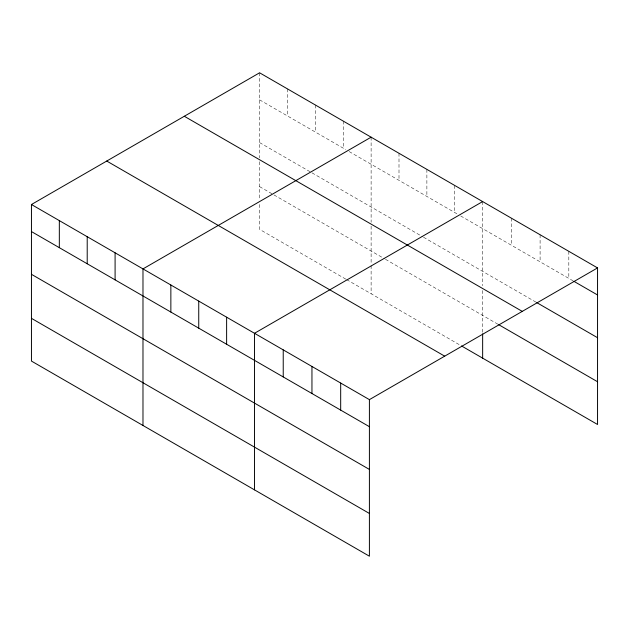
<?xml version="1.0" encoding="UTF-8"?>
<svg xmlns="http://www.w3.org/2000/svg" width="629" height="629" viewBox="0 0 629 629"><rect width="100%" height="100%" fill="white"/><g stroke="black" fill="none" stroke-linecap="round" stroke-linejoin="round"><path stroke-width="0.47" stroke-dasharray="3.15 2.36" d="M259.596 99.854L345.769 149.616M349.15 151.565L457.299 214.002M460.68 215.951L573.05 280.833M259.596 142.594L311.127 172.354M311.976 172.841L422.657 236.74M423.498 237.227L535.877 302.101M259.596 186.632L273.112 194.432M273.953 194.919L384.633 258.826M385.483 259.313L497.854 324.187M345.769 279.119L259.596 229.365L259.596 204.111M346.618 279.606L460.68 345.463M568.82 251.333L568.82 278.388M540.099 234.743L540.099 261.806M511.369 218.161L511.369 245.224M482.647 201.579L482.647 285.731M482.647 290.519L482.647 332.89M454.759 185.476L454.759 212.539M426.879 169.382L426.879 196.437M398.998 153.287L398.998 180.342M371.118 137.185L371.118 222.296M371.118 226.126L371.118 264.612M371.118 265.587L371.118 293.759M343.237 121.09L343.237 148.145M315.357 104.996L315.357 132.051M287.477 88.893L287.477 115.956M259.596 72.799L259.596 157.91M259.596 161.739L259.596 199.259"/><path stroke-width="0.94" d="M31.45 204.511L369.404 399.635L369.404 556.201L31.45 361.085L31.45 204.511L259.596 72.799L597.55 267.915L597.55 424.489L461.521 345.95M371.118 137.185L142.98 268.905L142.98 425.471M482.647 201.579L254.501 333.291L254.501 489.857M369.404 399.635L597.55 267.915M573.892 281.32L597.55 294.977M536.718 302.588L597.55 337.71M184.305 116.263L522.267 311.386M498.695 324.674L597.55 381.748M106.733 161.048L444.695 356.163M31.45 231.574L369.404 426.69M31.45 274.315L369.404 469.431M31.45 318.345L369.404 513.461M482.647 333.865L482.647 358.145M340.682 383.045L340.682 410.108M311.953 366.463L311.953 393.518M283.231 349.881L283.231 376.936M226.621 317.197L226.621 344.252M198.74 301.102L198.74 328.157M170.86 285L170.86 312.063M115.091 252.811L115.091 279.866M87.211 236.708L87.211 263.771M59.33 220.614L59.33 247.669"/></g></svg>
